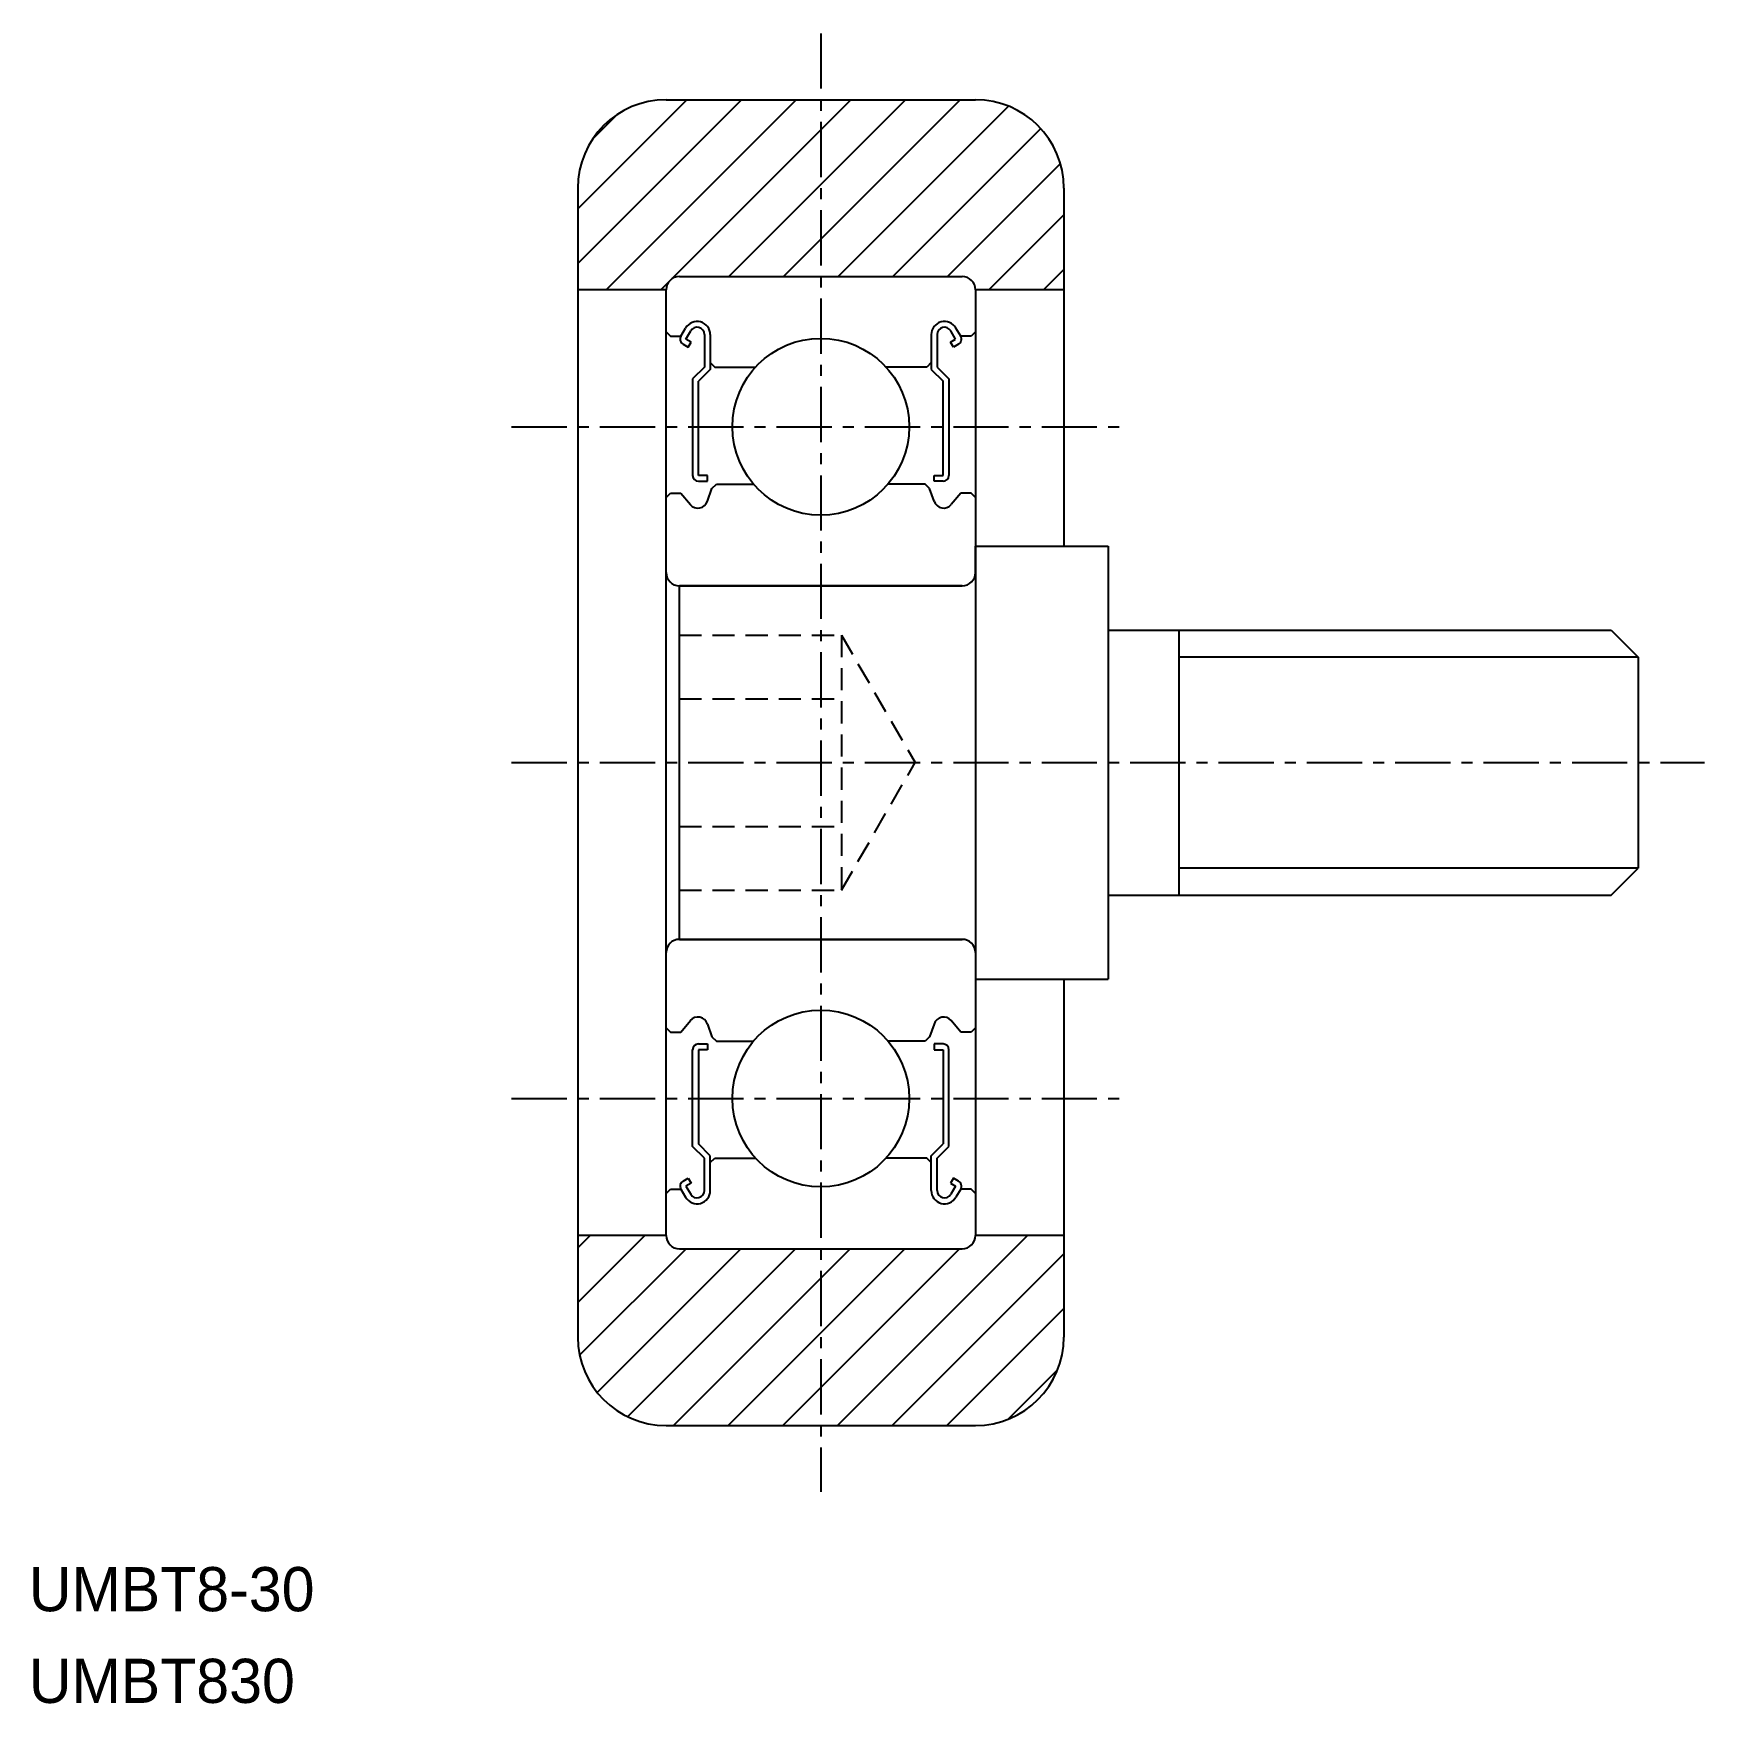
# Model space of a CAD drawing. Extents: x 31.8 to 69.7, y -15.6 to 22.1.
import ezdxf

# ---------------------------------------------------------------- set-up
doc = ezdxf.new("R2010")
doc.units = 0
doc.linetypes.add('CENTER', pattern=[2, 1.25, -0.25, 0.25, -0.25])
doc.linetypes.add('DASHED', pattern=[0.75, 0.5, -0.25])
doc.layers.get('0').update_dxf_attribs({"linetype": 'CONTINUOUS'})
doc.layers.add('CENTER', color=1, linetype='CENTER')

# ---------------------------------------------------------------- blocks, each defined once
blk = doc.blocks.new('*X2')
at = {"color": 0, "linetype": 'CONTINUOUS'}
for p, q in [((44.166, 16.942), (47.872, 20.648)), ((44.166, 18.18), (46.634, 20.648)), ((44.809, 16.348), (49.109, 20.648)), ((49.666, 17.492), (52.821, 20.648)), ((49.666, 18.73), (51.584, 20.648)), ((49.666, 19.967), (50.346, 20.648)), ((50.059, 16.648), (53.914, 20.503)), ((44.493, 19.744), (45.069, 20.321)), ((46.288, 16.59), (49.666, 19.967)), ((51.296, 16.648), (54.644, 19.995)), ((52.534, 16.648), (55.088, 19.202)), ((47.584, 16.648), (49.666, 18.73)), ((53.471, 16.348), (55.166, 18.043)), ((48.821, 16.648), (49.666, 17.492)), ((54.709, 16.348), (55.166, 16.805)), ((46.046, 16.348), (46.224, 16.525)), ((44.166, -6.569), (45.683, -5.052)), ((44.166, -5.332), (44.445, -5.052)), ((50.045, -9.352), (54.345, -5.052)), ((44.209, -7.764), (46.62, -5.352)), ((44.606, -8.604), (47.858, -5.352)), ((45.295, -9.152), (49.095, -5.352)), ((49.666, -8.494), (52.808, -5.352)), ((49.666, -7.256), (51.57, -5.352)), ((49.666, -6.019), (50.333, -5.352)), ((51.282, -9.352), (55.166, -5.469)), ((46.333, -9.352), (49.666, -6.019)), ((52.52, -9.352), (55.166, -6.706)), ((47.57, -9.352), (49.666, -7.256)), ((53.895, -9.214), (55.028, -8.081)), ((48.808, -9.352), (49.666, -8.494))]:
    blk.add_line(p, q, dxfattribs=at)

msp = doc.modelspace()

# ---------------------------------------------------------------- linework, layer by layer
at = {"color": 7, "linetype": 'CONTINUOUS'}
for p, q in [((46.166, 20.648), (53.166, 20.648)), ((44.166, 18.648), (44.166, -7.352)), ((55.166, 18.648), (55.166, 10.548)), ((46.466, 16.648), (52.866, 16.648)), ((48.066, 16.648), (48.066, 16.648)), ((49.666, 16.648), (49.666, 16.648)), ((46.166, 16.348), (44.166, 16.348)), ((46.166, -5.052), (46.166, 16.348)), ((53.166, 16.348), (53.166, -5.052)), ((55.166, 16.348), (53.166, 16.348)), ((46.166, 15.398), (46.266, 15.298)), ((46.266, 15.298), (46.499, 15.298)), ((46.499, 15.298), (46.608, 15.482)), ((46.615, 15.231), (46.723, 15.415)), ((46.73, 15.165), (46.615, 15.231)), ((46.663, 15.049), (46.73, 15.165)), ((47.032, 15.332), (47.032, 14.598)), ((47.166, 15.332), (47.166, 14.543)), ((52.166, 15.332), (52.166, 14.543)), ((52.299, 15.332), (52.299, 14.598)), ((52.602, 15.165), (52.717, 15.231)), ((52.668, 15.049), (52.602, 15.165)), ((52.717, 15.231), (52.608, 15.415)), ((52.832, 15.298), (52.724, 15.482)), ((53.066, 15.298), (52.832, 15.298)), ((53.166, 15.398), (53.066, 15.298)), ((46.548, 15.116), (46.663, 15.049)), ((52.784, 15.116), (52.668, 15.049)), ((47.032, 14.598), (46.766, 14.331)), ((47.166, 14.543), (46.899, 14.276)), ((47.166, 14.698), (47.266, 14.598)), ((47.266, 14.598), (48.19, 14.598)), ((52.066, 14.598), (51.141, 14.598)), ((52.166, 14.698), (52.066, 14.598)), ((52.166, 14.543), (52.432, 14.276)), ((52.299, 14.598), (52.566, 14.331)), ((46.766, 14.331), (46.766, 12.146)), ((46.899, 12.146), (46.899, 14.276)), ((52.432, 12.146), (52.432, 14.276)), ((52.566, 14.331), (52.566, 12.146)), ((47.099, 12.146), (46.899, 12.146)), ((47.099, 12.013), (47.099, 12.146)), ((52.232, 12.146), (52.432, 12.146)), ((52.232, 12.013), (52.232, 12.146)), ((46.166, 11.648), (46.266, 11.748)), ((46.266, 11.748), (46.499, 11.748)), ((46.499, 11.748), (46.714, 11.486)), ((46.899, 12.013), (47.099, 12.013)), ((47.099, 11.564), (47.204, 11.854)), ((47.204, 11.854), (47.304, 11.948)), ((47.304, 11.948), (48.146, 11.948)), ((52.027, 11.948), (51.186, 11.948)), ((52.127, 11.854), (52.027, 11.948)), ((52.233, 11.564), (52.127, 11.854)), ((52.432, 12.013), (52.232, 12.013)), ((52.832, 11.748), (52.618, 11.486)), ((53.066, 11.748), (52.832, 11.748)), ((53.166, 11.648), (53.066, 11.748)), ((53.166, 9.948), (53.166, 10.548)), ((53.166, 10.548), (56.166, 10.548)), ((56.166, 10.548), (56.166, 0.748)), ((46.466, 9.648), (52.866, 9.648)), ((46.466, 1.648), (46.466, 9.648)), ((52.866, 9.648), (46.466, 9.648)), ((56.166, 8.648), (67.552, 8.648)), ((57.766, 8.648), (57.766, 2.648)), ((67.552, 8.648), (68.166, 8.034)), ((68.166, 8.034), (68.166, 3.261)), ((67.552, 2.648), (68.166, 3.261)), ((56.166, 2.648), (67.552, 2.648)), ((46.466, 1.648), (52.866, 1.648)), ((52.866, 1.648), (46.466, 1.648)), ((53.166, 1.348), (53.166, 0.748)), ((53.166, 0.748), (56.166, 0.748)), ((55.166, 0.748), (55.166, -7.352)), ((46.166, -0.352), (46.266, -0.452)), ((46.499, -0.452), (46.714, -0.19)), ((47.099, -0.269), (47.204, -0.558)), ((52.233, -0.269), (52.127, -0.558)), ((52.832, -0.452), (52.618, -0.19)), ((53.166, -0.352), (53.066, -0.452)), ((46.266, -0.452), (46.499, -0.452)), ((46.899, -0.717), (47.099, -0.717)), ((47.099, -0.717), (47.099, -0.85)), ((47.204, -0.558), (47.304, -0.652)), ((47.304, -0.652), (48.146, -0.652)), ((52.027, -0.652), (51.186, -0.652)), ((52.127, -0.558), (52.027, -0.652)), ((52.432, -0.717), (52.232, -0.717)), ((52.232, -0.717), (52.232, -0.85)), ((53.066, -0.452), (52.832, -0.452)), ((46.766, -3.035), (46.766, -0.85)), ((47.099, -0.85), (46.899, -0.85)), ((46.899, -0.85), (46.899, -2.98)), ((52.232, -0.85), (52.432, -0.85)), ((52.432, -0.85), (52.432, -2.98)), ((52.566, -3.035), (52.566, -0.85)), ((47.166, -3.247), (46.899, -2.98)), ((52.166, -3.247), (52.432, -2.98)), ((47.032, -3.302), (46.766, -3.035)), ((47.032, -4.036), (47.032, -3.302)), ((47.166, -4.036), (47.166, -3.247)), ((47.166, -3.402), (47.266, -3.302)), ((47.266, -3.302), (48.19, -3.302)), ((52.066, -3.302), (51.141, -3.302)), ((52.166, -3.402), (52.066, -3.302)), ((52.166, -4.036), (52.166, -3.247)), ((52.299, -3.302), (52.566, -3.035)), ((52.299, -4.036), (52.299, -3.302)), ((46.548, -3.82), (46.663, -3.753)), ((46.663, -3.753), (46.73, -3.869)), ((52.668, -3.753), (52.602, -3.869)), ((52.784, -3.82), (52.668, -3.753)), ((46.166, -4.102), (46.266, -4.002)), ((46.266, -4.002), (46.499, -4.002)), ((46.499, -4.002), (46.608, -4.186)), ((46.73, -3.869), (46.615, -3.935)), ((46.615, -3.935), (46.723, -4.119)), ((52.602, -3.869), (52.717, -3.935)), ((52.717, -3.935), (52.608, -4.119)), ((52.832, -4.002), (52.724, -4.186)), ((53.066, -4.002), (52.832, -4.002)), ((53.166, -4.102), (53.066, -4.002)), ((46.166, -5.052), (44.166, -5.052)), ((55.166, -5.052), (53.166, -5.052)), ((46.466, -5.352), (52.866, -5.352)), ((46.166, -9.352), (53.166, -9.352))]:
    msp.add_line(p, q, dxfattribs=at)
at = {"color": 3, "linetype": 'DASHED'}
for p, q in [((46.466, 8.535), (50.132, 8.535)), ((50.132, 8.535), (50.132, 2.761)), ((50.132, 8.535), (51.799, 5.648)), ((46.466, 7.091), (50.132, 7.091)), ((50.132, 2.761), (51.799, 5.648)), ((46.466, 4.205), (50.132, 4.205)), ((46.466, 2.761), (50.132, 2.761))]:
    msp.add_line(p, q, dxfattribs=at)
at = {"color": 3, "linetype": 'CONTINUOUS'}
for p, q in [((68.166, 8.034), (57.766, 8.034)), ((68.166, 3.261), (57.766, 3.261))]:
    msp.add_line(p, q, dxfattribs=at)
at = {"color": 7, "linetype": 'CONTINUOUS'}
for centre in [(49.666, 13.248), (49.666, -1.952)]:
    msp.add_circle(centre, 2, dxfattribs=at)
for centre, radius, start, end in [((46.166, 18.648), 2, 90, 180), ((53.166, 18.648), 2, 0, 90), ((46.466, 16.348), 0.3, 90, 180), ((52.866, 16.348), 0.3, 0, 90), ((46.867, 15.332), 0.299, 0, 150.0002), ((52.465, 15.332), 0.299, 29.9998, 180), ((46.615, 15.231), 0.133, 149.9969, 240.0013), ((46.867, 15.332), 0.166, 0, 150.0044), ((52.465, 15.332), 0.166, 29.9956, 180), ((52.717, 15.231), 0.133, 299.9987, 30.0031), ((46.899, 12.146), 0.133, 180, 270), ((52.432, 12.146), 0.133, 270, 360), ((46.885, 11.629), 0.224, 220.001, 343.1517), ((52.447, 11.629), 0.224, 196.8483, 319.999), ((46.466, 9.948), 0.3, 180, 270), ((52.866, 9.948), 0.3, 270, 0), ((52.866, 9.948), 0.3, 270, 0), ((46.466, 1.348), 0.3, 90, 180), ((52.866, 1.348), 0.3, 0, 90), ((52.866, 1.348), 0.3, 360, 90), ((46.885, -0.333), 0.224, 16.8483, 139.999), ((52.447, -0.333), 0.224, 40.001, 163.1517), ((46.899, -0.85), 0.133, 90, 179.9999), ((52.432, -0.85), 0.133, 0, 90), ((46.615, -3.935), 0.133, 119.9987, 210.0031), ((46.867, -4.036), 0.299, 209.9998, 360), ((46.867, -4.036), 0.166, 209.9956, 360), ((52.465, -4.036), 0.299, 180, 330.0002), ((52.465, -4.036), 0.166, 180, 330.0044), ((52.717, -3.935), 0.133, 329.9969, 60.0013), ((46.466, -5.052), 0.3, 180, 270), ((52.866, -5.052), 0.3, 270, 360), ((46.166, -7.352), 2, 180, 270), ((53.166, -7.352), 2, 270, 0)]:
    msp.add_arc(centre, radius, start, end, dxfattribs=at)
at = {"layer": 'CENTER', "color": 1, "linetype": 'CENTER'}
for p, q in [((49.666, 22.148), (49.666, -10.856)), ((42.666, 13.248), (56.666, 13.248)), ((42.666, 5.648), (69.666, 5.648)), ((42.666, -1.952), (56.666, -1.952))]:
    msp.add_line(p, q, dxfattribs=at)

# ---------------------------------------------------------------- block references
at = {"color": 7, "linetype": 'CONTINUOUS'}
msp.add_blockref('*X2', (0, 0), dxfattribs=at)

# ---------------------------------------------------------------- texts
for s, p in [('UMBT8-30', (31.745, -13.555)), ('UMBT830', (31.745, -15.63))]:
    msp.add_text(s, height=1, dxfattribs=at).set_placement(p)

doc.saveas('drawing.dxf')
